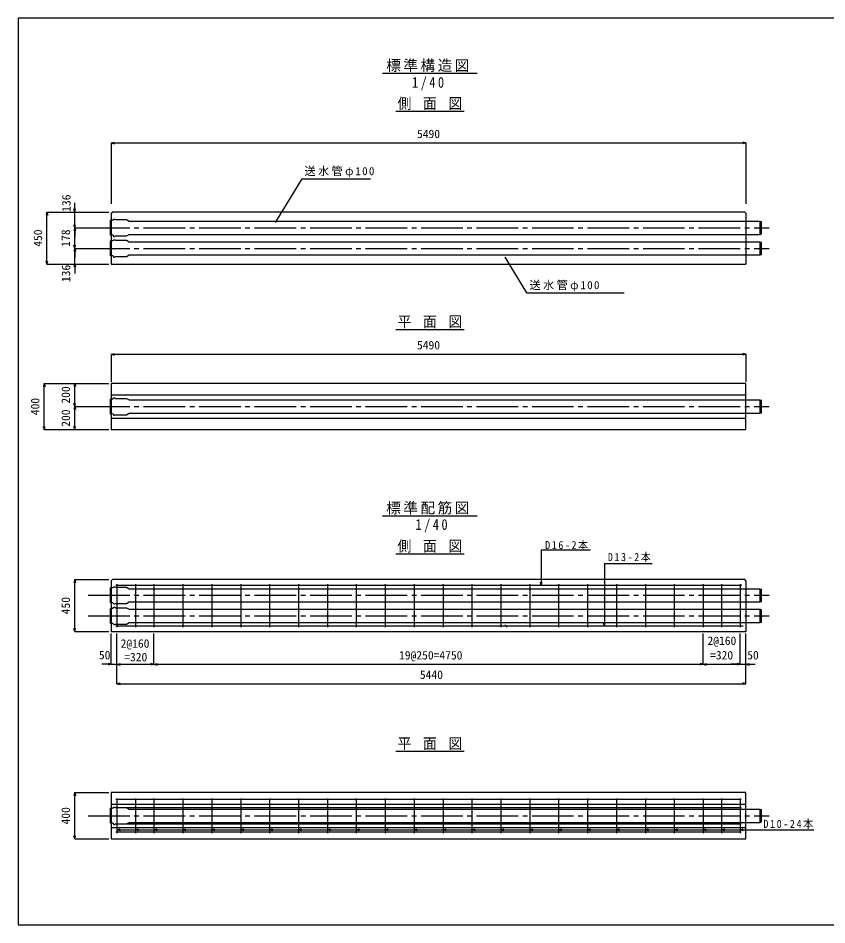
# Model space of a CAD drawing. Units: millimetres on the paper, enlarged 15 times, with parts at other scales. Extents: x -2095 to 2105, y -1473 to 4853.
# Drawn here: x -2095 to 528, y 1913 to 4853 of the extents above; entities that cross this region are included whole.
import ezdxf
from ezdxf.enums import TextEntityAlignment as Align

# ---------------------------------------------------------------- set-up
doc = ezdxf.new("R2010")
doc.units = ezdxf.units.MM
doc.header["$LTSCALE"] = 15
doc.linetypes.add('CHAIN2', pattern=[12, 9, -1, 1, -1])
for name, color, linetype in [('1-0', 4, 'Continuous'), ('1-1_製品図', 3, 'Continuous'), ('1-2_HIVP', 4, 'Continuous'), ('1-3_鉄筋', 2, 'Continuous'), ('1-6', 4, 'Continuous'), ('1-F', 7, 'Continuous'), ('2-0_外寸', 7, 'Continuous')]:
    doc.layers.add(name, color=color, linetype=linetype)
doc.styles.add('ＭＳ ゴシック', font='')
doc.styles.get('ＭＳ ゴシック').set_extended_font_data('MS Gothic')

msp = doc.modelspace()

# ---------------------------------------------------------------- linework, layer by layer
at = {"layer": '1-0'}
for p, q in [((-398.11, 3129.13), (-398.11, 3013.33)), ((-398.11, 3129.13), (-238.73, 3129.13)), ((-193.43, 3084.09), (-193.43, 2882.08)), ((-193.43, 3084.09), (-38.67, 3084.09)), ((-398.11, 3013.33), (-400.83, 3023.47)), ((-398.11, 3013.33), (-395.4, 3023.47)), ((-193.43, 2882.08), (-196.15, 2892.22)), ((-193.43, 2882.08), (-190.71, 2892.22)), ((-1774.27, 2221.11), (-1764.13, 2223.83)), ((-1774.27, 2221.11), (-1764.13, 2218.39)), ((-1774.27, 2221.11), (486.25, 2221.11)), ((-1714.27, 2221.11), (-1704.13, 2223.83)), ((-1714.27, 2221.11), (-1704.13, 2218.39)), ((-1654.27, 2221.11), (-1644.13, 2223.83)), ((-1654.27, 2221.11), (-1644.13, 2218.39)), ((-1560.52, 2221.11), (-1550.38, 2223.83)), ((-1560.52, 2221.11), (-1550.38, 2218.39)), ((-1466.77, 2221.11), (-1456.63, 2223.83)), ((-1466.77, 2221.11), (-1456.63, 2218.39)), ((-1373.02, 2221.11), (-1362.88, 2223.83)), ((-1373.02, 2221.11), (-1362.88, 2218.39)), ((-1279.27, 2221.11), (-1269.13, 2223.83)), ((-1279.27, 2221.11), (-1269.13, 2218.39)), ((-1185.52, 2221.11), (-1175.38, 2223.83)), ((-1185.52, 2221.11), (-1175.38, 2218.39)), ((-1091.77, 2221.11), (-1081.63, 2223.83)), ((-1091.77, 2221.11), (-1081.63, 2218.39)), ((-998.02, 2221.11), (-987.88, 2223.83)), ((-998.02, 2221.11), (-987.88, 2218.39)), ((-904.27, 2221.11), (-894.13, 2223.83)), ((-904.27, 2221.11), (-894.13, 2218.39)), ((-810.52, 2221.11), (-800.38, 2223.83)), ((-810.52, 2221.11), (-800.38, 2218.39)), ((-716.77, 2221.11), (-706.63, 2223.83)), ((-716.77, 2221.11), (-706.63, 2218.39)), ((-623.02, 2221.11), (-612.88, 2223.83)), ((-623.02, 2221.11), (-612.88, 2218.39)), ((-529.27, 2221.11), (-519.13, 2223.83)), ((-529.27, 2221.11), (-519.13, 2218.39)), ((-435.52, 2221.11), (-425.38, 2223.83)), ((-435.52, 2221.11), (-425.38, 2218.39)), ((-341.77, 2221.11), (-331.63, 2223.83)), ((-341.77, 2221.11), (-331.63, 2218.39)), ((-248.02, 2221.11), (-237.88, 2223.83)), ((-248.02, 2221.11), (-237.88, 2218.39)), ((-154.27, 2221.11), (-144.13, 2223.83)), ((-154.27, 2221.11), (-144.13, 2218.39)), ((-60.52, 2221.11), (-50.38, 2223.83)), ((-60.52, 2221.11), (-50.38, 2218.39)), ((33.23, 2221.11), (43.37, 2223.83)), ((33.23, 2221.11), (43.37, 2218.39)), ((126.98, 2221.11), (137.12, 2223.83)), ((126.98, 2221.11), (137.12, 2218.39)), ((186.98, 2221.11), (197.12, 2223.83)), ((186.98, 2221.11), (197.12, 2218.39)), ((246.98, 2221.11), (257.12, 2223.83)), ((246.98, 2221.11), (257.12, 2218.39))]:
    msp.add_line(p, q, dxfattribs=at)
at = {"layer": '1-1_製品図'}
for p, q in [((-1793.02, 4220.03), (-1789.27, 4223.78)), ((-1793.02, 4220.03), (-1793.02, 4055.03)), ((265.73, 4220.03), (265.73, 4055.03)), ((-1793.02, 4055.03), (265.73, 4055.03)), ((-1793.02, 3630.79), (265.73, 3630.79)), ((-1793.02, 3555.79), (265.73, 3555.79)), ((-1793.02, 3028.33), (-1789.27, 3032.08)), ((265.73, 3028.33), (265.73, 2863.33)), ((-1793.02, 2303.81), (265.73, 2303.81)), ((-1793.02, 2228.81), (265.73, 2228.81))]:
    msp.add_line(p, q, dxfattribs=at)
at = {"layer": '1-1_製品図', "color": 7, "linetype": 'CHAIN2'}
for p, q in [((-1868.02, 4172.78), (340.73, 4172.78)), ((-1868.02, 4106.03), (340.73, 4106.03)), ((-1868.02, 3593.29), (340.73, 3593.29)), ((-1868.02, 2981.08), (340.73, 2981.08)), ((-1868.02, 2914.33), (340.73, 2914.33)), ((-1868.02, 2266.31), (340.73, 2266.31))]:
    msp.add_line(p, q, dxfattribs=at)
at = {"layer": '1-1_製品図'}
for points in [[(265.73, 4220.03), (261.98, 4223.78), (-1789.27, 4223.78)], [(-1793.02, 3028.33), (-1793.02, 2863.33), (265.73, 2863.33)], [(265.73, 3028.33), (261.98, 3032.08), (-1789.27, 3032.08)]]:
    msp.add_lwpolyline(points, dxfattribs=at)
for points in [[(-1793.02, 3518.29), (265.73, 3518.29), (265.73, 3668.29), (-1793.02, 3668.29)], [(265.73, 2341.31), (-1793.02, 2341.31), (-1793.02, 2191.31), (265.73, 2191.31)]]:
    msp.add_lwpolyline(points, close=True, dxfattribs=at)
at = {"layer": '1-2_HIVP', "color": 7}
for p, q in [((-1260.42, 4189.51), (-1173.45, 4331.5)), ((-1173.45, 4331.5), (-951.89, 4331.5)), ((-515.91, 4077.63), (-508.33, 4070.37)), ((-515.91, 2885.94), (-508.33, 2878.67))]:
    msp.add_line(p, q, dxfattribs=at)
at = {"layer": '1-2_HIVP'}
for p, q in [((-1787.4, 4196.87), (-1794.9, 4197.13)), ((-1794.9, 4148.42), (-1794.9, 4197.13)), ((-1787.4, 4196.87), (-1784.08, 4200.83)), ((-1784.08, 4200.83), (-1781.08, 4200.83)), ((-1781.08, 4200.83), (-1779.5, 4199.25)), ((311.48, 4151.4), (311.48, 4194.15)), ((316.35, 4152.71), (316.35, 4192.85)), ((-1787.4, 4148.68), (-1794.9, 4148.42)), ((311.48, 4151.4), (316.35, 4152.71)), ((-1787.4, 4130.12), (-1794.9, 4130.38)), ((-1794.9, 4081.67), (-1794.9, 4130.38)), ((-1787.4, 4130.12), (-1784.08, 4134.08)), ((-1784.08, 4134.08), (-1781.08, 4134.08)), ((-1781.08, 4134.08), (-1779.5, 4132.5)), ((311.48, 4084.65), (311.48, 4127.4)), ((316.35, 4085.96), (316.35, 4126.1)), ((-1787.4, 4081.93), (-1794.9, 4081.67)), ((311.48, 4084.65), (316.35, 4085.96)), ((-1787.4, 3617.39), (-1794.9, 3617.65)), ((-1794.9, 3568.94), (-1794.9, 3617.65)), ((-1787.4, 3617.39), (-1784.08, 3621.34)), ((-1784.08, 3621.34), (-1781.08, 3621.34)), ((-1781.08, 3621.34), (-1779.5, 3619.77)), ((311.48, 3571.92), (311.48, 3614.67)), ((316.35, 3573.22), (316.35, 3613.36)), ((-1787.4, 3569.2), (-1794.9, 3568.94)), ((311.48, 3571.92), (316.35, 3573.22)), ((-1787.4, 3005.17), (-1794.9, 3005.44)), ((-1794.9, 2956.72), (-1794.9, 3005.44)), ((-1787.4, 3005.17), (-1784.08, 3009.13)), ((-1784.08, 3009.13), (-1781.08, 3009.13)), ((-1781.08, 3009.13), (-1779.5, 3007.56)), ((311.48, 2959.71), (311.48, 3002.46)), ((316.35, 2961.01), (316.35, 3001.15)), ((-1787.4, 2956.99), (-1794.9, 2956.72)), ((-1787.4, 2938.42), (-1784.08, 2942.38)), ((-1784.08, 2942.38), (-1781.08, 2942.38)), ((-1781.08, 2942.38), (-1779.5, 2940.81)), ((311.48, 2959.71), (316.35, 2961.01)), ((-1787.4, 2938.42), (-1794.9, 2938.69)), ((-1794.9, 2889.97), (-1794.9, 2938.69)), ((311.48, 2892.96), (311.48, 2935.71)), ((316.35, 2894.26), (316.35, 2934.4)), ((-1787.4, 2890.24), (-1794.9, 2889.97)), ((311.48, 2892.96), (316.35, 2894.26)), ((-1787.4, 2290.41), (-1784.08, 2294.36)), ((-1784.08, 2294.36), (-1781.08, 2294.36)), ((-1781.08, 2294.36), (-1779.5, 2292.79)), ((-1787.4, 2290.41), (-1794.9, 2290.67)), ((-1794.9, 2241.96), (-1794.9, 2290.67)), ((311.48, 2244.94), (311.48, 2287.69)), ((316.35, 2246.25), (316.35, 2286.38)), ((-1787.4, 2242.22), (-1794.9, 2241.96)), ((311.48, 2244.94), (316.35, 2246.25))]:
    msp.add_line(p, q, dxfattribs=at)
for points in [[(-1779.5, 4199.25), (-1743.52, 4199.25), (-1734.69, 4194.15), (311.48, 4194.15), (316.35, 4192.85)], [(-1787.4, 4148.68), (-1784.08, 4144.73), (-1781.08, 4144.73), (-1779.5, 4146.3), (-1743.52, 4146.3), (-1734.69, 4151.4), (311.48, 4151.4)], [(-1779.5, 4132.5), (-1743.52, 4132.5), (-1734.69, 4127.4), (311.48, 4127.4), (316.35, 4126.1)], [(-1787.4, 4081.93), (-1784.08, 4077.98), (-1781.08, 4077.98), (-1779.5, 4079.55), (-1743.52, 4079.55), (-1734.69, 4084.65), (311.48, 4084.65)], [(-1779.5, 3619.77), (-1743.52, 3619.77), (-1734.69, 3614.67), (311.48, 3614.67), (316.35, 3613.36)], [(-1787.4, 3569.2), (-1784.08, 3565.24), (-1781.08, 3565.24), (-1779.5, 3566.82), (-1743.52, 3566.82), (-1734.69, 3571.92), (311.48, 3571.92)], [(-1779.5, 3007.56), (-1743.52, 3007.56), (-1734.69, 3002.46), (311.48, 3002.46), (316.35, 3001.15)], [(-1787.4, 2956.99), (-1784.08, 2953.03), (-1781.08, 2953.03), (-1779.5, 2954.61), (-1743.52, 2954.61), (-1734.69, 2959.71), (311.48, 2959.71)], [(-1779.5, 2940.81), (-1743.52, 2940.81), (-1734.69, 2935.71), (311.48, 2935.71), (316.35, 2934.4)], [(-1787.4, 2890.24), (-1784.08, 2886.28), (-1781.08, 2886.28), (-1779.5, 2887.86), (-1743.52, 2887.86), (-1734.69, 2892.96), (311.48, 2892.96)], [(-1779.5, 2292.79), (-1743.52, 2292.79), (-1734.69, 2287.69), (311.48, 2287.69), (316.35, 2286.38)], [(-1787.4, 2242.22), (-1784.08, 2238.26), (-1781.08, 2238.26), (-1779.5, 2239.84), (-1743.52, 2239.84), (-1734.69, 2244.94), (311.48, 2244.94)]]:
    msp.add_lwpolyline(points, dxfattribs=at)
at = {"layer": '1-2_HIVP', "color": 7}
msp.add_lwpolyline([(-515.91, 4077.63), (-445.68, 3961.84), (-128.68, 3961.84)], dxfattribs=at)
at = {"layer": '1-3_鉄筋'}
for p, q in [((252.6, 3013.33), (-1778.02, 3013.33)), ((-1774.27, 3017.08), (-1774.27, 2878.33)), ((-1714.27, 3017.08), (-1714.27, 2878.33)), ((-1654.27, 3017.08), (-1654.27, 2878.33)), ((-1560.52, 3017.08), (-1560.52, 2878.33)), ((-1466.77, 3017.08), (-1466.77, 2878.33)), ((-1373.02, 3017.08), (-1373.02, 2878.33)), ((-1279.27, 3017.08), (-1279.27, 2878.33)), ((-1185.52, 3017.08), (-1185.52, 2878.33)), ((-1091.77, 3017.08), (-1091.77, 2878.33)), ((-998.02, 3017.08), (-998.02, 2878.33)), ((-904.27, 3017.08), (-904.27, 2878.33)), ((-810.52, 3017.08), (-810.52, 2878.33)), ((-716.77, 3017.08), (-716.77, 2878.33)), ((-623.02, 3017.08), (-623.02, 2878.33)), ((-529.27, 3017.08), (-529.27, 2878.33)), ((-435.52, 3017.08), (-435.52, 2878.33)), ((-341.77, 3017.08), (-341.77, 2878.33)), ((-248.02, 3017.08), (-248.02, 2878.33)), ((-154.27, 3017.08), (-154.27, 2878.33)), ((-60.52, 3017.08), (-60.52, 2878.33)), ((33.23, 3017.08), (33.23, 2878.33)), ((126.98, 3017.08), (126.98, 2878.33)), ((186.98, 3017.08), (186.98, 2878.33)), ((246.98, 3017.08), (246.98, 2878.33)), ((-1778.02, 2882.08), (256.35, 2882.08)), ((250.73, 2318.81), (-1778.02, 2318.81)), ((-1774.27, 2322.56), (-1774.27, 2210.06)), ((-1714.27, 2322.56), (-1714.27, 2210.06)), ((-1654.27, 2322.56), (-1654.27, 2210.06)), ((-1560.52, 2322.56), (-1560.52, 2210.06)), ((-1466.77, 2322.56), (-1466.77, 2210.06)), ((-1373.02, 2322.56), (-1373.02, 2210.06)), ((-1279.27, 2322.56), (-1279.27, 2210.06)), ((-1185.52, 2322.56), (-1185.52, 2210.06)), ((-1091.77, 2322.56), (-1091.77, 2210.06)), ((-998.02, 2322.56), (-998.02, 2210.06)), ((-904.27, 2322.56), (-904.27, 2210.06)), ((-810.52, 2322.56), (-810.52, 2210.06)), ((-716.77, 2322.56), (-716.77, 2210.06)), ((-623.02, 2322.56), (-623.02, 2210.06)), ((-529.27, 2322.56), (-529.27, 2210.06)), ((-435.52, 2322.56), (-435.52, 2210.06)), ((-341.77, 2322.56), (-341.77, 2210.06)), ((-248.02, 2322.56), (-248.02, 2210.06)), ((-154.27, 2322.56), (-154.27, 2210.06)), ((-60.52, 2322.56), (-60.52, 2210.06)), ((33.23, 2322.56), (33.23, 2210.06)), ((126.98, 2322.56), (126.98, 2210.06)), ((186.98, 2322.56), (186.98, 2210.06)), ((246.98, 2322.56), (246.98, 2210.06)), ((250.73, 2292.56), (-1778.02, 2292.56)), ((-1778.02, 2240.06), (250.73, 2240.06)), ((-1778.02, 2213.81), (250.73, 2213.81))]:
    msp.add_line(p, q, dxfattribs=at)
at = {"layer": '1-6'}
for p, q in [((-1793.02, 4447.8), (-1782.88, 4450.52)), ((-1793.02, 4447.8), (265.73, 4447.8)), ((-1793.02, 4447.8), (-1782.88, 4445.08)), ((-1793.02, 4447.8), (-1793.02, 4250.46)), ((265.73, 4447.8), (255.59, 4450.52)), ((265.73, 4447.8), (255.59, 4445.08)), ((265.73, 4447.8), (265.73, 4250.46)), ((-1911.03, 4223.78), (-1913.75, 4233.92)), ((-1911.03, 4223.78), (-1911.03, 4253.78)), ((-1911.03, 4223.78), (-1908.31, 4233.92)), ((-2001.35, 4223.78), (-2004.07, 4213.64)), ((-2001.35, 4055.03), (-2001.35, 4223.78)), ((-2001.35, 4223.78), (-1998.63, 4213.64)), ((-2001.35, 4223.78), (-1911.03, 4223.78)), ((-1911.03, 4172.78), (-1911.03, 4223.78)), ((-1911.03, 4223.78), (-1800.89, 4223.78)), ((-1911.03, 4172.78), (-1913.75, 4182.92)), ((-1911.03, 4172.78), (-1911.03, 4202.78)), ((-1911.03, 4172.78), (-1908.31, 4182.92)), ((-1911.03, 4172.78), (-1913.75, 4162.64)), ((-1911.03, 4106.03), (-1911.03, 4172.78)), ((-1911.03, 4172.78), (-1800.89, 4172.78)), ((-1911.03, 4172.78), (-1911.03, 4142.78)), ((-1911.03, 4172.78), (-1908.31, 4162.64)), ((-1911.03, 4106.03), (-1913.75, 4116.17)), ((-1911.03, 4106.03), (-1911.03, 4136.03)), ((-1911.03, 4106.03), (-1908.31, 4116.17)), ((-1911.03, 4106.03), (-1913.75, 4095.89)), ((-1911.03, 4055.03), (-1911.03, 4106.03)), ((-1911.03, 4106.03), (-1800.89, 4106.03)), ((-1911.03, 4106.03), (-1911.03, 4076.03)), ((-1911.03, 4106.03), (-1908.31, 4095.89)), ((-2001.35, 4055.03), (-2004.07, 4065.17)), ((-2001.35, 4055.03), (-1998.63, 4065.17)), ((-2001.35, 4055.03), (-1911.03, 4055.03)), ((-1911.03, 4055.03), (-1913.75, 4044.89)), ((-1911.03, 4055.03), (-1911.03, 4025.03)), ((-1911.03, 4055.03), (-1908.31, 4044.89)), ((-1911.03, 4055.03), (-1800.89, 4055.03)), ((-1793.02, 3762.86), (-1782.88, 3765.58)), ((265.73, 3762.86), (255.59, 3765.58)), ((-1793.02, 3762.86), (265.73, 3762.86)), ((-1793.02, 3762.86), (-1782.88, 3760.15)), ((-1793.02, 3762.86), (-1793.02, 3673.16)), ((265.73, 3762.86), (255.59, 3760.15)), ((265.73, 3762.86), (265.73, 3673.16)), ((-2010.22, 3668.29), (-2012.94, 3658.15)), ((-2010.22, 3518.29), (-2010.22, 3668.29)), ((-2010.22, 3668.29), (-2007.5, 3658.15)), ((-2010.22, 3668.29), (-1911.03, 3668.29)), ((-1911.03, 3668.29), (-1913.75, 3658.15)), ((-1911.03, 3593.29), (-1911.03, 3668.29)), ((-1911.03, 3668.29), (-1908.31, 3658.15)), ((-1911.03, 3668.29), (-1800.89, 3668.29)), ((-1911.03, 3593.29), (-1913.75, 3603.44)), ((-1911.03, 3593.29), (-1913.75, 3583.15)), ((-1911.03, 3593.29), (-1908.31, 3603.44)), ((-1911.03, 3518.29), (-1911.03, 3593.29)), ((-1911.03, 3593.29), (-1908.31, 3583.15)), ((-1911.03, 3593.29), (-1800.89, 3593.29)), ((-2010.22, 3518.29), (-2012.94, 3528.44)), ((-2010.22, 3518.29), (-2007.5, 3528.44)), ((-1911.03, 3518.29), (-1913.75, 3528.44)), ((-1911.03, 3518.29), (-1908.31, 3528.44)), ((-2010.22, 3518.29), (-1911.03, 3518.29)), ((-1911.03, 3518.29), (-1800.89, 3518.29)), ((-1911.03, 3032.08), (-1913.75, 3021.94)), ((-1911.03, 2863.33), (-1911.03, 3032.08)), ((-1911.03, 3032.08), (-1908.31, 3021.94)), ((-1911.03, 3032.08), (-1800.89, 3032.08)), ((-1911.03, 2863.33), (-1913.75, 2873.47)), ((-1911.03, 2863.33), (-1908.31, 2873.47)), ((-1911.03, 2863.33), (-1800.89, 2863.33)), ((-1793.02, 2757.49), (-1793.02, 2857.01)), ((-1774.27, 2757.49), (-1774.27, 2857.01)), ((-1654.27, 2757.49), (-1654.27, 2857.01)), ((126.98, 2757.49), (126.98, 2857.01)), ((246.98, 2757.49), (246.98, 2857.01)), ((265.73, 2757.49), (265.73, 2857.01)), ((-1793.02, 2757.49), (-1823.02, 2757.49)), ((-1793.02, 2757.49), (-1803.16, 2760.2)), ((-1793.02, 2757.49), (-1803.16, 2754.77)), ((-1793.02, 2757.49), (-1774.27, 2757.49)), ((-1774.27, 2757.49), (-1764.13, 2760.2)), ((-1774.27, 2757.49), (-1764.13, 2760.2)), ((-1774.27, 2757.49), (-1744.27, 2757.49)), ((-1774.27, 2757.49), (-1764.13, 2754.77)), ((-1774.27, 2757.49), (-1654.27, 2757.49)), ((-1774.27, 2757.49), (-1764.13, 2754.77)), ((-1774.27, 2694.28), (-1774.27, 2757.49)), ((-1654.27, 2757.49), (-1664.41, 2760.2)), ((-1654.27, 2757.49), (-1664.41, 2754.77)), ((-1654.27, 2757.49), (-1644.13, 2760.2)), ((-1654.27, 2757.49), (126.98, 2757.49)), ((-1654.27, 2757.49), (-1644.13, 2754.77)), ((126.98, 2757.49), (116.84, 2760.2)), ((126.98, 2757.49), (116.84, 2754.77)), ((126.98, 2757.49), (137.12, 2760.2)), ((126.98, 2757.49), (246.98, 2757.49)), ((126.98, 2757.49), (137.12, 2754.77)), ((246.98, 2757.49), (216.98, 2757.49)), ((246.98, 2757.49), (236.84, 2760.2)), ((246.98, 2757.49), (236.84, 2760.2)), ((246.98, 2757.49), (236.84, 2754.77)), ((246.98, 2757.49), (236.84, 2754.77)), ((246.98, 2757.49), (265.73, 2757.49)), ((265.73, 2757.49), (275.87, 2760.2)), ((265.73, 2757.49), (295.73, 2757.49)), ((265.73, 2757.49), (275.87, 2754.77)), ((265.73, 2694.28), (265.73, 2757.49)), ((-1774.27, 2694.28), (-1764.13, 2697)), ((-1774.27, 2694.28), (265.73, 2694.28)), ((-1774.27, 2694.28), (-1764.13, 2691.56)), ((265.73, 2694.28), (255.59, 2697)), ((265.73, 2694.28), (255.59, 2691.56)), ((-1911.03, 2341.31), (-1913.75, 2331.17)), ((-1911.03, 2191.31), (-1911.03, 2341.31)), ((-1911.03, 2341.31), (-1908.31, 2331.17)), ((-1911.03, 2341.31), (-1800.89, 2341.31)), ((-1911.03, 2191.31), (-1913.75, 2201.46)), ((-1911.03, 2191.31), (-1908.31, 2201.46)), ((-1911.03, 2191.31), (-1800.89, 2191.31))]:
    msp.add_line(p, q, dxfattribs=at)
at = {"layer": '1-F', "color": 3}
for p, q in [((-913.33, 4674.25), (-606.04, 4674.25)), ((-869.83, 4551.1), (-648.62, 4551.1)), ((-869.83, 3843.43), (-648.62, 3843.43)), ((-913.33, 3239.12), (-606.04, 3239.12)), ((-869.83, 3115.97), (-648.62, 3115.97)), ((-869.83, 2475.87), (-648.62, 2475.87))]:
    msp.add_line(p, q, dxfattribs=at)
at = {"layer": '2-0_外寸', "color": 5}
for p, q in [((-2094.86, 4852.59), (-2094.86, 1912.59)), ((2105.14, 4852.59), (-2094.86, 4852.59)), ((-2094.86, 1912.59), (2105.14, 1912.59))]:
    msp.add_line(p, q, dxfattribs=at)

# ---------------------------------------------------------------- texts
at = {"layer": '1-0', "color": 7, "char_height": 26.39, "attachment_point": 7, "style": 'ＭＳ ゴシック'}
for s, insert in [('\\T1.22;送水管φ100', (-1166.04, 4336.15)), ('\\T1.22;送水管φ100', (-436.19, 3966.59)), ('\\T1.32;\\W0.9;D16-2本', (-385.3, 3127.85)), ('\\T1.32;\\W0.9;D13-2本', (-181.93, 3089.18)), ('\\T1.33;\\W0.9;D10-24本', (322.42, 2223.83))]:
    msp.add_mtext(s, dxfattribs=dict(at, insert=insert))
at = {"layer": '1-6', "style": 'ＭＳ ゴシック'}
for s, p in [('5490', (-801.15, 4455.3)), ('5490', (-801.15, 3770.36)), ('2@160', (-1762.41, 2802.93)), ('2@160', (141, 2811.9)), ('50', (-1832.75, 2765.35)), ('=320', (-1750.76, 2758.94)), ('19@250=4750', (-859.39, 2764.81)), ('=320', (149.48, 2764.99)), ('50', (269.86, 2765)), ('5440', (-791.77, 2701.78))]:
    msp.add_text(s, height=27.49, dxfattribs=at).set_placement(p, align=Align.BOTTOM_LEFT)
for s, p in [('136', (-1916.54, 4224.74)), ('450', (-2008.85, 4111.28)), ('178', (-1918.53, 4111.28)), ('136', (-1917.64, 3996.75)), ('200', (-1918.53, 3602.67)), ('400', (-2017.72, 3565.17)), ('200', (-1918.53, 3527.67)), ('450', (-1918.53, 2919.58)), ('400', (-1918.53, 2238.19))]:
    msp.add_text(s, height=27.49, rotation=90, dxfattribs=at).set_placement(p, align=Align.BOTTOM_LEFT)
at = {"layer": '1-F', "char_height": 34.84, "attachment_point": 7, "style": 'ＭＳ ゴシック'}
for s, insert in [('\\T1.17;標準構造図', (-901.09, 4678)), ('\\T1.39;\\W0.85;1/40', (-817.3, 4618.51)), ('\\T1.22;\\W0.95;側\\~面\\~図', (-864.32, 4554.82)), ('\\T1.22;\\W0.95;平\\~面\\~図', (-864.32, 3847.15)), ('\\T1.17;標準配筋図', (-901.09, 3242.87)), ('\\T1.39;\\W0.85;1/40', (-805.98, 3184.96)), ('\\T1.22;\\W0.95;側\\~面\\~図', (-864.32, 3119.69)), ('\\T1.22;\\W0.95;平\\~面\\~図', (-864.32, 2479.58))]:
    msp.add_mtext(s, dxfattribs=dict(at, insert=insert))

doc.saveas('drawing.dxf')
